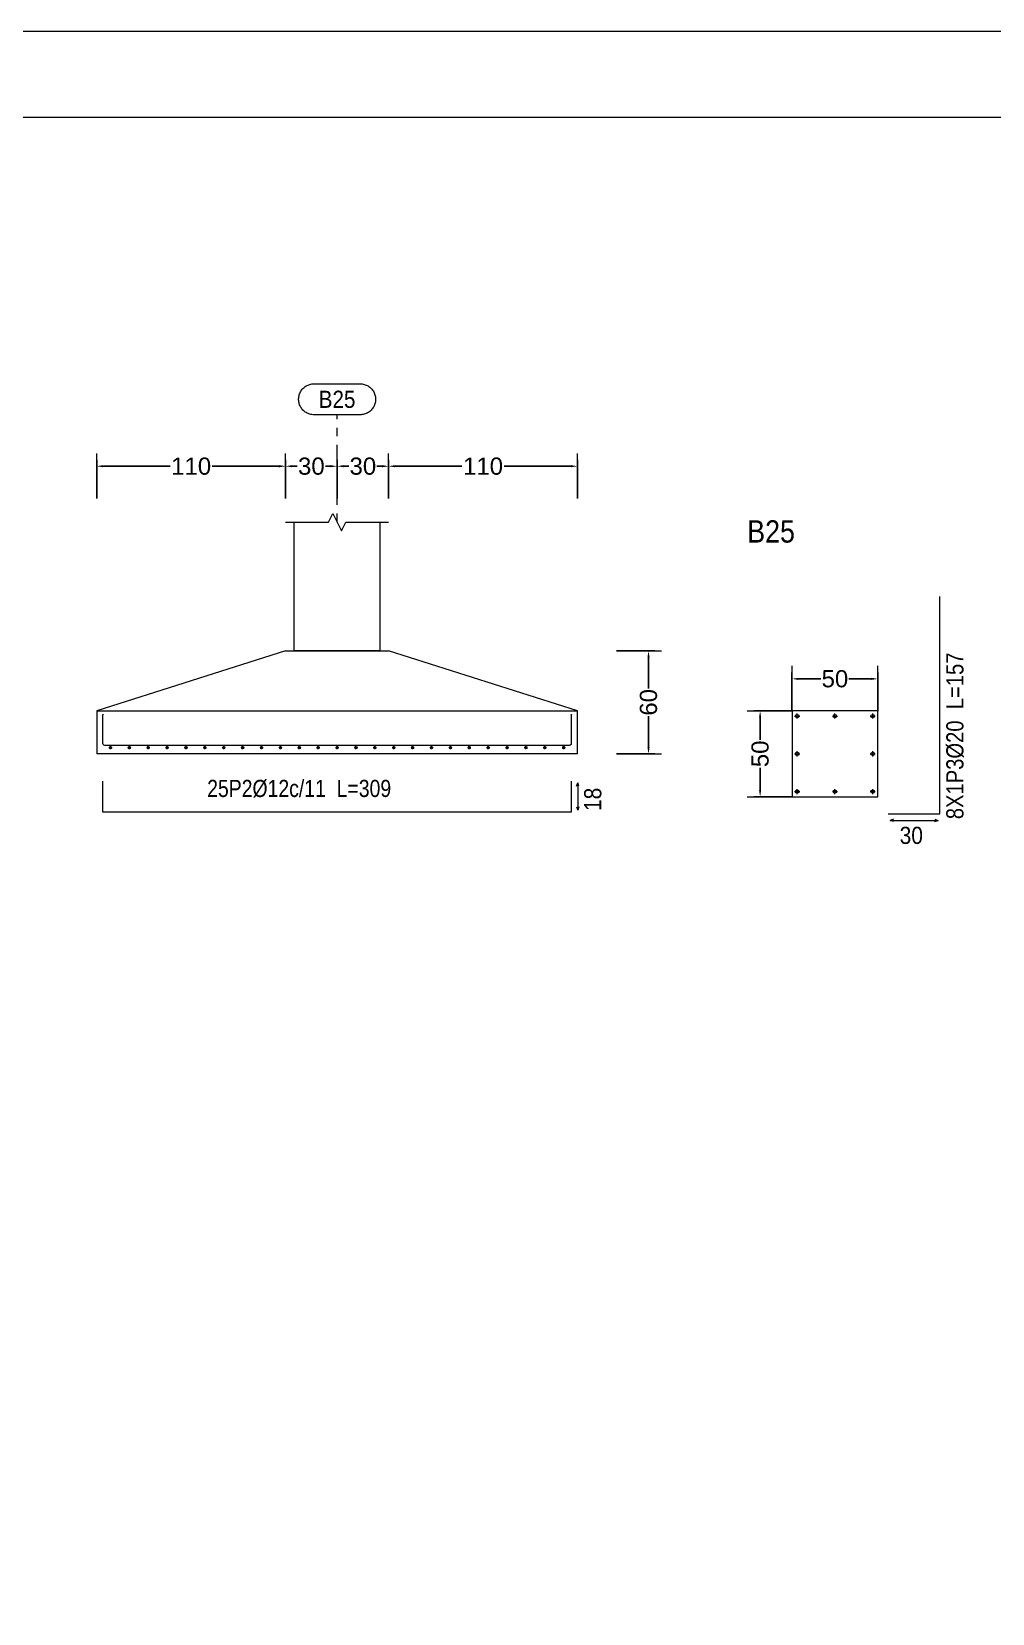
# Model space of a CAD drawing. Header units: millimetres. Extents: x 0 to 147, y 0 to 144.
# Drawn here: x 101.09 to 112.28, y 73.16 to 91.58 of the extents above; entities that cross this region are included whole.
import ezdxf
from ezdxf.enums import TextEntityAlignment as Align

# ---------------------------------------------------------------- set-up
doc = ezdxf.new("R2010")
doc.units = ezdxf.units.MM
doc.linetypes.add('CYPE_PUNTO', pattern=[0.075, 0, -0.075])
for name, color, linetype, lineweight in [('CIM_COTAS', 2, 'Continuous', 0), ('CIM_DIB_ARMADOS', 4, 'Continuous', 0), ('CIM_GEOMETRIA', 2, 'Continuous', 0), ('CIM_TXT_ARMADOS', 3, 'Continuous', 0), ('RECUAD_LIMITES', 2, 'Continuous', 0), ('RECUAD_MARCO', 1, 'Continuous', 20)]:
    doc.layers.add(name, color=color, linetype=linetype, lineweight=lineweight)
doc.styles.add('CYPETXT_0.3_romans', font='arial.ttf', dxfattribs={"height": 0.2})
doc.styles.add('CYPETXT_romans', font='arial.ttf', dxfattribs={"height": 0.2})
doc.dimstyles.new('cype_arrow', dxfattribs={"dimtxt": 0.18, "dimasz": 0.075, "dimexe": 0.075, "dimexo": 0.075, "dimgap": 0, "dimtad": 0, "dimdec": 4, "dimzin": 0, "dimdsep": 46, "dimtxsty": 'CYPETXT_0.3_romans', "dimcen": 0.09, "dimadec": 0, "dimazin": 0, "dimtfac": 1, "dimtdec": 4, "dimtofl": 0, "dimtmove": 2, "dimatfit": 3, "dimfxl": 1, "dimtolj": 1, "dimtzin": 0, "dimarcsym": 0})

# ---------------------------------------------------------------- blocks, each defined once
blk = doc.blocks.new('*D219')
at = {"layer": 'CIM_COTAS', "color": 0, "lineweight": -2, "transparency": 16777216}
for p, q in [((101.851, 86.146), (101.851, 86.596)), ((101.926, 86.521), (102.705, 86.521)), ((103.976, 86.521), (103.197, 86.521)), ((104.051, 86.146), (104.051, 86.596))]:
    blk.add_line(p, q, dxfattribs=at)
at = {"layer": 'CIM_COTAS', "color": 0, "transparency": 16777216}
for points in [[(101.926, 86.534), (101.926, 86.509), (101.851, 86.521)], [(103.976, 86.534), (103.976, 86.509), (104.051, 86.521)]]:
    blk.add_solid(points, dxfattribs=at)
at = {"layer": 'Defpoints', "color": 0, "transparency": 16777216}
for p in [(104.051, 86.521), (101.851, 86.071), (104.051, 86.071)]:
    blk.add_point(p, dxfattribs=at)
at = {"layer": 'CIM_COTAS', "color": 0, "transparency": 16777216, "insert": (102.951, 86.521), "char_height": 0.2, "attachment_point": 5, "style": 'CYPETXT_0.3_romans'}
blk.add_mtext('\\A1;110', dxfattribs=at)
blk = doc.blocks.new('*D220')
at = {"layer": 'CIM_COTAS', "color": 0, "lineweight": -2, "transparency": 16777216}
for p, q in [((104.051, 86.146), (104.051, 86.596)), ((104.126, 86.521), (104.187, 86.521)), ((104.576, 86.521), (104.515, 86.521)), ((104.651, 86.146), (104.651, 86.596))]:
    blk.add_line(p, q, dxfattribs=at)
at = {"layer": 'CIM_COTAS', "color": 0, "transparency": 16777216}
for points in [[(104.126, 86.534), (104.126, 86.509), (104.051, 86.521)], [(104.576, 86.534), (104.576, 86.509), (104.651, 86.521)]]:
    blk.add_solid(points, dxfattribs=at)
at = {"layer": 'Defpoints', "color": 0, "transparency": 16777216}
for p in [(104.651, 86.521), (104.051, 86.071), (104.651, 86.071)]:
    blk.add_point(p, dxfattribs=at)
at = {"layer": 'CIM_COTAS', "color": 0, "transparency": 16777216, "insert": (104.351, 86.521), "char_height": 0.2, "attachment_point": 5, "style": 'CYPETXT_0.3_romans'}
blk.add_mtext('\\A1;30', dxfattribs=at)
blk = doc.blocks.new('*D221')
at = {"layer": 'CIM_COTAS', "color": 0, "lineweight": -2, "transparency": 16777216}
for p, q in [((104.651, 86.146), (104.651, 86.596)), ((104.726, 86.521), (104.787, 86.521)), ((105.176, 86.521), (105.115, 86.521)), ((105.251, 86.146), (105.251, 86.596))]:
    blk.add_line(p, q, dxfattribs=at)
at = {"layer": 'CIM_COTAS', "color": 0, "transparency": 16777216}
for points in [[(104.726, 86.534), (104.726, 86.509), (104.651, 86.521)], [(105.176, 86.534), (105.176, 86.509), (105.251, 86.521)]]:
    blk.add_solid(points, dxfattribs=at)
at = {"layer": 'Defpoints', "color": 0, "transparency": 16777216}
for p in [(105.251, 86.521), (104.651, 86.071), (105.251, 86.071)]:
    blk.add_point(p, dxfattribs=at)
at = {"layer": 'CIM_COTAS', "color": 0, "transparency": 16777216, "insert": (104.951, 86.521), "char_height": 0.2, "attachment_point": 5, "style": 'CYPETXT_0.3_romans'}
blk.add_mtext('\\A1;30', dxfattribs=at)
blk = doc.blocks.new('*D222')
at = {"layer": 'CIM_COTAS', "color": 0, "lineweight": -2, "transparency": 16777216}
for p, q in [((105.251, 86.146), (105.251, 86.596)), ((105.326, 86.521), (106.105, 86.521)), ((107.376, 86.521), (106.597, 86.521)), ((107.451, 86.146), (107.451, 86.596))]:
    blk.add_line(p, q, dxfattribs=at)
at = {"layer": 'CIM_COTAS', "color": 0, "transparency": 16777216}
for points in [[(105.326, 86.534), (105.326, 86.509), (105.251, 86.521)], [(107.376, 86.534), (107.376, 86.509), (107.451, 86.521)]]:
    blk.add_solid(points, dxfattribs=at)
at = {"layer": 'Defpoints', "color": 0, "transparency": 16777216}
for p in [(107.451, 86.521), (105.251, 86.071), (107.451, 86.071)]:
    blk.add_point(p, dxfattribs=at)
at = {"layer": 'CIM_COTAS', "color": 0, "transparency": 16777216, "insert": (106.351, 86.521), "char_height": 0.2, "attachment_point": 5, "style": 'CYPETXT_0.3_romans'}
blk.add_mtext('\\A1;110', dxfattribs=at)
blk = doc.blocks.new('*D223')
at = {"layer": 'CIM_COTAS', "color": 0, "lineweight": -2, "transparency": 16777216}
for p, q in [((107.904, 84.37), (108.354, 84.37)), ((108.279, 84.295), (108.279, 83.93)), ((108.279, 83.245), (108.279, 83.611)), ((107.904, 83.17), (108.354, 83.17))]:
    blk.add_line(p, q, dxfattribs=at)
at = {"layer": 'CIM_COTAS', "color": 0, "transparency": 16777216}
for points in [[(108.266, 84.295), (108.291, 84.295), (108.279, 84.37)], [(108.266, 83.245), (108.291, 83.245), (108.279, 83.17)]]:
    blk.add_solid(points, dxfattribs=at)
at = {"layer": 'Defpoints', "color": 0, "transparency": 16777216}
for p in [(107.829, 84.37), (108.279, 84.37), (107.829, 83.17)]:
    blk.add_point(p, dxfattribs=at)
at = {"layer": 'CIM_COTAS', "color": 0, "transparency": 16777216, "insert": (108.279, 83.77), "char_height": 0.2, "attachment_point": 5, "rotation": 90, "style": 'CYPETXT_0.3_romans'}
blk.add_mtext('\\A1;60', dxfattribs=at)
blk = doc.blocks.new('*D226')
at = {"layer": 'CIM_COTAS', "color": 0, "lineweight": -2, "transparency": 16777216}
for p, q in [((109.95, 83.669), (109.95, 84.119)), ((110.025, 84.044), (110.286, 84.044)), ((110.875, 84.044), (110.614, 84.044)), ((110.95, 83.669), (110.95, 84.119))]:
    blk.add_line(p, q, dxfattribs=at)
at = {"layer": 'CIM_COTAS', "color": 0, "transparency": 16777216}
for points in [[(110.025, 84.056), (110.025, 84.031), (109.95, 84.044)], [(110.875, 84.056), (110.875, 84.031), (110.95, 84.044)]]:
    blk.add_solid(points, dxfattribs=at)
at = {"layer": 'Defpoints', "color": 0, "transparency": 16777216}
for p in [(110.95, 84.044), (109.95, 83.594), (110.95, 83.594)]:
    blk.add_point(p, dxfattribs=at)
at = {"layer": 'CIM_COTAS', "color": 0, "transparency": 16777216, "insert": (110.45, 84.044), "char_height": 0.2, "attachment_point": 5, "style": 'CYPETXT_0.3_romans'}
blk.add_mtext('\\A1;50', dxfattribs=at)
blk = doc.blocks.new('*D227')
at = {"layer": 'CIM_COTAS', "color": 0, "lineweight": -2, "transparency": 16777216}
for p, q in [((109.954, 83.67), (109.504, 83.67)), ((109.579, 83.595), (109.579, 83.335)), ((109.579, 82.745), (109.579, 83.006)), ((109.954, 82.67), (109.504, 82.67))]:
    blk.add_line(p, q, dxfattribs=at)
at = {"layer": 'CIM_COTAS', "color": 0, "transparency": 16777216}
for points in [[(109.566, 83.595), (109.591, 83.595), (109.579, 83.67)], [(109.566, 82.745), (109.591, 82.745), (109.579, 82.67)]]:
    blk.add_solid(points, dxfattribs=at)
at = {"layer": 'Defpoints', "color": 0, "transparency": 16777216}
for p in [(109.579, 83.67), (110.029, 83.67), (110.029, 82.67)]:
    blk.add_point(p, dxfattribs=at)
at = {"layer": 'CIM_COTAS', "color": 0, "transparency": 16777216, "insert": (109.579, 83.17), "char_height": 0.2, "attachment_point": 5, "rotation": 90, "style": 'CYPETXT_0.3_romans'}
blk.add_mtext('\\A1;50', dxfattribs=at)

msp = doc.modelspace()

# ---------------------------------------------------------------- hatches: boundary and pattern name
at = {"layer": 'CIM_DIB_ARMADOS'}
h = msp.add_hatch(color=256, dxfattribs=at)
edge = h.paths.add_edge_path(flags=0)
edge.add_arc((101.92294, 83.62626), 0.0016, 0, 360)
h = msp.add_hatch(color=256, dxfattribs=at)
edge = h.paths.add_edge_path(flags=0)
edge.add_arc((107.37894, 83.62626), 0.0016, 0, 360)

# ---------------------------------------------------------------- linework, layer by layer
at = {"layer": 'CIM_COTAS', "linetype": 'CYPE_PUNTO'}
msp.add_line((104.65094, 85.87026), (104.65094, 87.12126), dxfattribs=at)
at = {"layer": 'CIM_COTAS'}
for p, q in [((101.85094, 86.37126), (101.85094, 86.67126)), ((104.05094, 86.37126), (104.05094, 86.67126)), ((104.05094, 86.37126), (104.05094, 86.67126)), ((104.65094, 86.37126), (104.65094, 86.67126)), ((104.65094, 86.37126), (104.65094, 86.67126)), ((105.25094, 86.37126), (105.25094, 86.67126)), ((105.25094, 86.37126), (105.25094, 86.67126)), ((107.45094, 86.37126), (107.45094, 86.67126)), ((108.12894, 84.37026), (108.42894, 84.37026)), ((109.95019, 83.89376), (109.95019, 84.19376)), ((110.95019, 83.89376), (110.95019, 84.19376)), ((109.42894, 83.67026), (109.72894, 83.67026)), ((108.12894, 83.17026), (108.42894, 83.17026)), ((109.42894, 82.67026), (109.72894, 82.67026))]:
    msp.add_line(p, q, dxfattribs=at)
msp.add_lwpolyline([(104.91944, 87.48126), (104.93146, 87.48085), (104.94343, 87.47965), (104.95529, 87.47765), (104.967, 87.47486), (104.97848, 87.4713), (104.98971, 87.46697), (105.00062, 87.46191), (105.01117, 87.45613), (105.02131, 87.44966), (105.03099, 87.44252), (105.04018, 87.43475), (105.04883, 87.42639), (105.0569, 87.41747), (105.06435, 87.40803), (105.07116, 87.39811), (105.07729, 87.38776), (105.08272, 87.37702), (105.08741, 87.36595), (105.09136, 87.35459), (105.09454, 87.34298), (105.09693, 87.3312), (105.09854, 87.31927), (105.09934, 87.30727), (105.09934, 87.29524), (105.09854, 87.28324), (105.09693, 87.27132), (105.09454, 87.25953), (105.09136, 87.24793), (105.08741, 87.23656), (105.08272, 87.22549), (105.07729, 87.21475), (105.07116, 87.2044), (105.06435, 87.19448), (105.0569, 87.18504), (105.04883, 87.17612), (105.04018, 87.16776), (105.03099, 87.15999), (105.02131, 87.15286), (105.01117, 87.14638), (105.00062, 87.1406), (104.98971, 87.13554), (104.97848, 87.13122), (104.967, 87.12765), (104.95529, 87.12486), (104.94343, 87.12286), (104.93146, 87.12166), (104.91944, 87.12126), (104.38244, 87.12126), (104.37042, 87.12166), (104.35845, 87.12286), (104.34659, 87.12486), (104.33488, 87.12765), (104.3234, 87.13122), (104.31217, 87.13554), (104.30126, 87.1406), (104.29071, 87.14638), (104.28057, 87.15286), (104.27089, 87.15999), (104.2617, 87.16776), (104.25305, 87.17612), (104.24498, 87.18504), (104.23753, 87.19448), (104.23072, 87.2044), (104.22459, 87.21475), (104.21916, 87.22549), (104.21447, 87.23656), (104.21052, 87.24793), (104.20734, 87.25953), (104.20495, 87.27132), (104.20334, 87.28324), (104.20254, 87.29524), (104.20254, 87.30727), (104.20334, 87.31927), (104.20495, 87.3312), (104.20734, 87.34298), (104.21052, 87.35459), (104.21447, 87.36595), (104.21916, 87.37702), (104.22459, 87.38776), (104.23072, 87.39811), (104.23753, 87.40803), (104.24498, 87.41747), (104.25305, 87.42639), (104.2617, 87.43475), (104.27089, 87.44252), (104.28057, 87.44966), (104.29071, 87.45613), (104.30126, 87.46191), (104.31217, 87.46697), (104.3234, 87.4713), (104.33488, 87.47486), (104.34659, 87.47765), (104.35845, 87.47965), (104.37042, 87.48085), (104.38244, 87.48126), (104.91944, 87.48126)], close=True, dxfattribs=at)
at = {"layer": 'CIM_DIB_ARMADOS'}
for p, q in [((109.98019, 83.61026), (110.04019, 83.61026)), ((109.98019, 83.61026), (110.04019, 83.61026)), ((110.01019, 83.58026), (110.01019, 83.64026)), ((110.01019, 83.58026), (110.01019, 83.64026)), ((110.42019, 83.61026), (110.48019, 83.61026)), ((110.42019, 83.61026), (110.48019, 83.61026)), ((110.45019, 83.58026), (110.45019, 83.64026)), ((110.45019, 83.58026), (110.45019, 83.64026)), ((110.86019, 83.61026), (110.92019, 83.61026)), ((110.86019, 83.61026), (110.92019, 83.61026)), ((110.89019, 83.58026), (110.89019, 83.64026)), ((110.89019, 83.58026), (110.89019, 83.64026)), ((101.99294, 83.24226), (102.02894, 83.24226)), ((102.01094, 83.22426), (102.01094, 83.26026)), ((102.21294, 83.24226), (102.24894, 83.24226)), ((102.23094, 83.22426), (102.23094, 83.26026)), ((102.43294, 83.24226), (102.46894, 83.24226)), ((102.45094, 83.22426), (102.45094, 83.26026)), ((102.65294, 83.24226), (102.68894, 83.24226)), ((102.67094, 83.22426), (102.67094, 83.26026)), ((102.87294, 83.24226), (102.90894, 83.24226)), ((102.89094, 83.22426), (102.89094, 83.26026)), ((103.09294, 83.24226), (103.12894, 83.24226)), ((103.11094, 83.22426), (103.11094, 83.26026)), ((103.31294, 83.24226), (103.34894, 83.24226)), ((103.33094, 83.22426), (103.33094, 83.26026)), ((103.53294, 83.24226), (103.56894, 83.24226)), ((103.55094, 83.22426), (103.55094, 83.26026)), ((103.75294, 83.24226), (103.78894, 83.24226)), ((103.77094, 83.22426), (103.77094, 83.26026)), ((103.97294, 83.24226), (104.00894, 83.24226)), ((103.99094, 83.22426), (103.99094, 83.26026)), ((104.19294, 83.24226), (104.22894, 83.24226)), ((104.21094, 83.22426), (104.21094, 83.26026)), ((104.41294, 83.24226), (104.44894, 83.24226)), ((104.43094, 83.22426), (104.43094, 83.26026)), ((104.63294, 83.24226), (104.66894, 83.24226)), ((104.65094, 83.22426), (104.65094, 83.26026)), ((104.85294, 83.24226), (104.88894, 83.24226)), ((104.87094, 83.22426), (104.87094, 83.26026)), ((105.07294, 83.24226), (105.10894, 83.24226)), ((105.09094, 83.22426), (105.09094, 83.26026)), ((105.29294, 83.24226), (105.32894, 83.24226)), ((105.31094, 83.22426), (105.31094, 83.26026)), ((105.51294, 83.24226), (105.54894, 83.24226)), ((105.53094, 83.22426), (105.53094, 83.26026)), ((105.73294, 83.24226), (105.76894, 83.24226)), ((105.75094, 83.22426), (105.75094, 83.26026)), ((105.95294, 83.24226), (105.98894, 83.24226)), ((105.97094, 83.22426), (105.97094, 83.26026)), ((106.17294, 83.24226), (106.20894, 83.24226)), ((106.19094, 83.22426), (106.19094, 83.26026)), ((106.39294, 83.24226), (106.42894, 83.24226)), ((106.41094, 83.22426), (106.41094, 83.26026)), ((106.61294, 83.24226), (106.64894, 83.24226)), ((106.63094, 83.22426), (106.63094, 83.26026)), ((106.83294, 83.24226), (106.86894, 83.24226)), ((106.85094, 83.22426), (106.85094, 83.26026)), ((107.05294, 83.24226), (107.08894, 83.24226)), ((107.07094, 83.22426), (107.07094, 83.26026)), ((107.27294, 83.24226), (107.30894, 83.24226)), ((107.29094, 83.22426), (107.29094, 83.26026)), ((109.98019, 83.17026), (110.04019, 83.17026)), ((109.98019, 83.17026), (110.04019, 83.17026)), ((110.01019, 83.14026), (110.01019, 83.20026)), ((110.01019, 83.14026), (110.01019, 83.20026)), ((110.86019, 83.17026), (110.92019, 83.17026)), ((110.86019, 83.17026), (110.92019, 83.17026)), ((110.89019, 83.14026), (110.89019, 83.20026)), ((110.89019, 83.14026), (110.89019, 83.20026)), ((110.01019, 82.70026), (110.01019, 82.76026)), ((110.01019, 82.70026), (110.01019, 82.76026)), ((110.45019, 82.70026), (110.45019, 82.76026)), ((110.45019, 82.70026), (110.45019, 82.76026)), ((110.89019, 82.70026), (110.89019, 82.76026)), ((110.89019, 82.70026), (110.89019, 82.76026)), ((109.98019, 82.73026), (110.04019, 82.73026)), ((109.98019, 82.73026), (110.04019, 82.73026)), ((110.42019, 82.73026), (110.48019, 82.73026)), ((110.42019, 82.73026), (110.48019, 82.73026)), ((110.86019, 82.73026), (110.92019, 82.73026)), ((110.86019, 82.73026), (110.92019, 82.73026))]:
    msp.add_line(p, q, dxfattribs=at)
for points in [[(111.07219, 82.47026), (111.67219, 82.47026), (111.67219, 85.00226)], [(107.37894, 83.62626), (107.37894, 83.29026), (107.37572, 83.27826), (107.36694, 83.26947), (107.35494, 83.26626), (101.94694, 83.26626), (101.93494, 83.26947), (101.92616, 83.27826), (101.92294, 83.29026), (101.92294, 83.62626)], [(107.37894, 82.85226), (107.37894, 82.49226), (101.92294, 82.49226), (101.92294, 82.85226)]]:
    msp.add_lwpolyline(points, dxfattribs=at)
for centre, radius in [((101.92294, 83.62626), 0.0016), ((107.37894, 83.62626), 0.0016), ((110.01019, 83.61026), 0.02), ((110.01019, 83.61026), 0.02), ((110.45019, 83.61026), 0.02), ((110.45019, 83.61026), 0.02), ((110.89019, 83.61026), 0.02), ((110.89019, 83.61026), 0.02), ((102.01094, 83.24226), 0.012), ((102.23094, 83.24226), 0.012), ((102.45094, 83.24226), 0.012), ((102.67094, 83.24226), 0.012), ((102.89094, 83.24226), 0.012), ((103.11094, 83.24226), 0.012), ((103.33094, 83.24226), 0.012), ((103.55094, 83.24226), 0.012), ((103.77094, 83.24226), 0.012), ((103.99094, 83.24226), 0.012), ((104.21094, 83.24226), 0.012), ((104.43094, 83.24226), 0.012), ((104.65094, 83.24226), 0.012), ((104.87094, 83.24226), 0.012), ((105.09094, 83.24226), 0.012), ((105.31094, 83.24226), 0.012), ((105.53094, 83.24226), 0.012), ((105.75094, 83.24226), 0.012), ((105.97094, 83.24226), 0.012), ((106.19094, 83.24226), 0.012), ((106.41094, 83.24226), 0.012), ((106.63094, 83.24226), 0.012), ((106.85094, 83.24226), 0.012), ((107.07094, 83.24226), 0.012), ((107.29094, 83.24226), 0.012), ((110.01019, 83.17026), 0.02), ((110.01019, 83.17026), 0.02), ((110.89019, 83.17026), 0.02), ((110.89019, 83.17026), 0.02), ((110.01019, 82.73026), 0.02), ((110.01019, 82.73026), 0.02), ((110.45019, 82.73026), 0.02), ((110.45019, 82.73026), 0.02), ((110.89019, 82.73026), 0.02), ((110.89019, 82.73026), 0.02)]:
    msp.add_circle(centre, radius, dxfattribs=at)
at = {"layer": 'CIM_GEOMETRIA'}
for p, q in [((104.15094, 84.37026), (104.15094, 85.87026)), ((105.15094, 84.37026), (105.15094, 85.87026)), ((104.05094, 84.37026), (101.85094, 83.67026)), ((104.05094, 84.37026), (105.25094, 84.37026)), ((105.15094, 84.37026), (104.15094, 84.37026)), ((107.45094, 83.67026), (105.25094, 84.37026)), ((101.85094, 83.67026), (107.45094, 83.67026)), ((101.85094, 83.67026), (101.85094, 83.17026)), ((107.45094, 83.17026), (107.45094, 83.67026)), ((107.45094, 83.17026), (101.85094, 83.17026))]:
    msp.add_line(p, q, dxfattribs=at)
msp.add_lwpolyline([(104.05094, 85.87026), (104.55094, 85.87026), (104.60094, 85.97026), (104.70094, 85.77026), (104.75094, 85.87026), (105.25094, 85.87026)], dxfattribs=at)
msp.add_lwpolyline([(109.95019, 82.67026), (110.95019, 82.67026), (110.95019, 83.67026), (109.95019, 83.67026), (109.95019, 82.67026)], close=True, dxfattribs=at)
at = {"layer": 'CIM_TXT_ARMADOS'}
for p, q in [((107.44144, 82.79206), (107.45394, 82.83206)), ((107.46644, 82.79206), (107.45394, 82.83206)), ((107.45394, 82.83206), (107.45394, 82.51246)), ((107.44144, 82.55246), (107.45394, 82.51246)), ((107.46644, 82.55246), (107.45394, 82.51246)), ((111.13239, 82.40776), (111.09239, 82.39526)), ((111.13239, 82.38276), (111.09239, 82.39526)), ((111.09239, 82.39526), (111.65199, 82.39526)), ((111.61199, 82.40776), (111.65199, 82.39526)), ((111.61199, 82.38276), (111.65199, 82.39526))]:
    msp.add_line(p, q, dxfattribs=at)
at = {"layer": 'RECUAD_LIMITES'}
msp.add_lwpolyline([(88.095, 49.585), (147.495, 49.585), (147.495, 91.585), (88.095, 91.585), (88.095, 49.585)], close=True, dxfattribs=at)
at = {"layer": 'RECUAD_MARCO'}
msp.add_lwpolyline([(90.595, 50.585), (146.495, 50.585), (146.495, 90.585), (90.595, 90.585), (90.595, 50.585)], close=True, dxfattribs=at)

# ---------------------------------------------------------------- texts
at = {"layer": 'CIM_COTAS', "style": 'CYPETXT_romans', "width": 0.8592}
msp.add_text('B25', height=0.2, dxfattribs=at).set_placement((104.65094, 87.30126), align=Align.MIDDLE_CENTER)
at = {"layer": 'CIM_TXT_ARMADOS', "style": 'CYPETXT_romans', "width": 0.8592}
msp.add_text('B25', height=0.26, dxfattribs=at).set_placement((109.42894, 85.89176), align=Align.TOP_LEFT)
at = {"layer": 'CIM_TXT_ARMADOS', "style": 'CYPETXT_romans'}
for s, width, p in [('8X1P3%%c20  L=157', 0.841681, (111.94719, 82.40876)), ('18', 0.872274, (107.72894, 82.50426))]:
    msp.add_text(s, height=0.2, rotation=90, dxfattribs=dict(at, width=width)).set_placement(p)
for s, width, p in [('25P2%%c12c/11  L=309', 0.809319, (103.13744, 82.66726)), ('30', 0.872274, (111.20419, 82.12026))]:
    msp.add_text(s, height=0.2, dxfattribs=dict(at, width=width)).set_placement(p)

# ---------------------------------------------------------------- dimensions: what is measured, and where the dimension line sits
at = {"layer": 'CIM_COTAS'}
for p1, p2, distance, text, picture, middle in [((101.85094, 86.07126), (104.05094, 86.07126), 0.45, '110', '*D219', (102.95094, 86.52126)), ((104.05094, 86.07126), (104.65094, 86.07126), 0.45, '30', '*D220', (104.35094, 86.52126)), ((104.65094, 86.07126), (105.25094, 86.07126), 0.45, '30', '*D221', (104.95094, 86.52126)), ((105.25094, 86.07126), (107.45094, 86.07126), 0.45, '110', '*D222', (106.35094, 86.52126)), ((107.82894, 83.17026), (107.82894, 84.37026), -0.45, '60', '*D223', (108.27894, 83.77026)), ((109.95019, 83.59376), (110.95019, 83.59376), 0.45, '50', '*D226', (110.45019, 84.04376)), ((110.02894, 82.67026), (110.02894, 83.67026), 0.45, '50', '*D227', (109.57894, 83.17026))]:
    dim = msp.add_aligned_dim(p1=p1, p2=p2, distance=distance, text=text, dimstyle='cype_arrow', dxfattribs=at)
    dim.commit()
    dim.dimension.update_dxf_attribs({"geometry": picture, "text_midpoint": middle})

doc.saveas('drawing.dxf')
